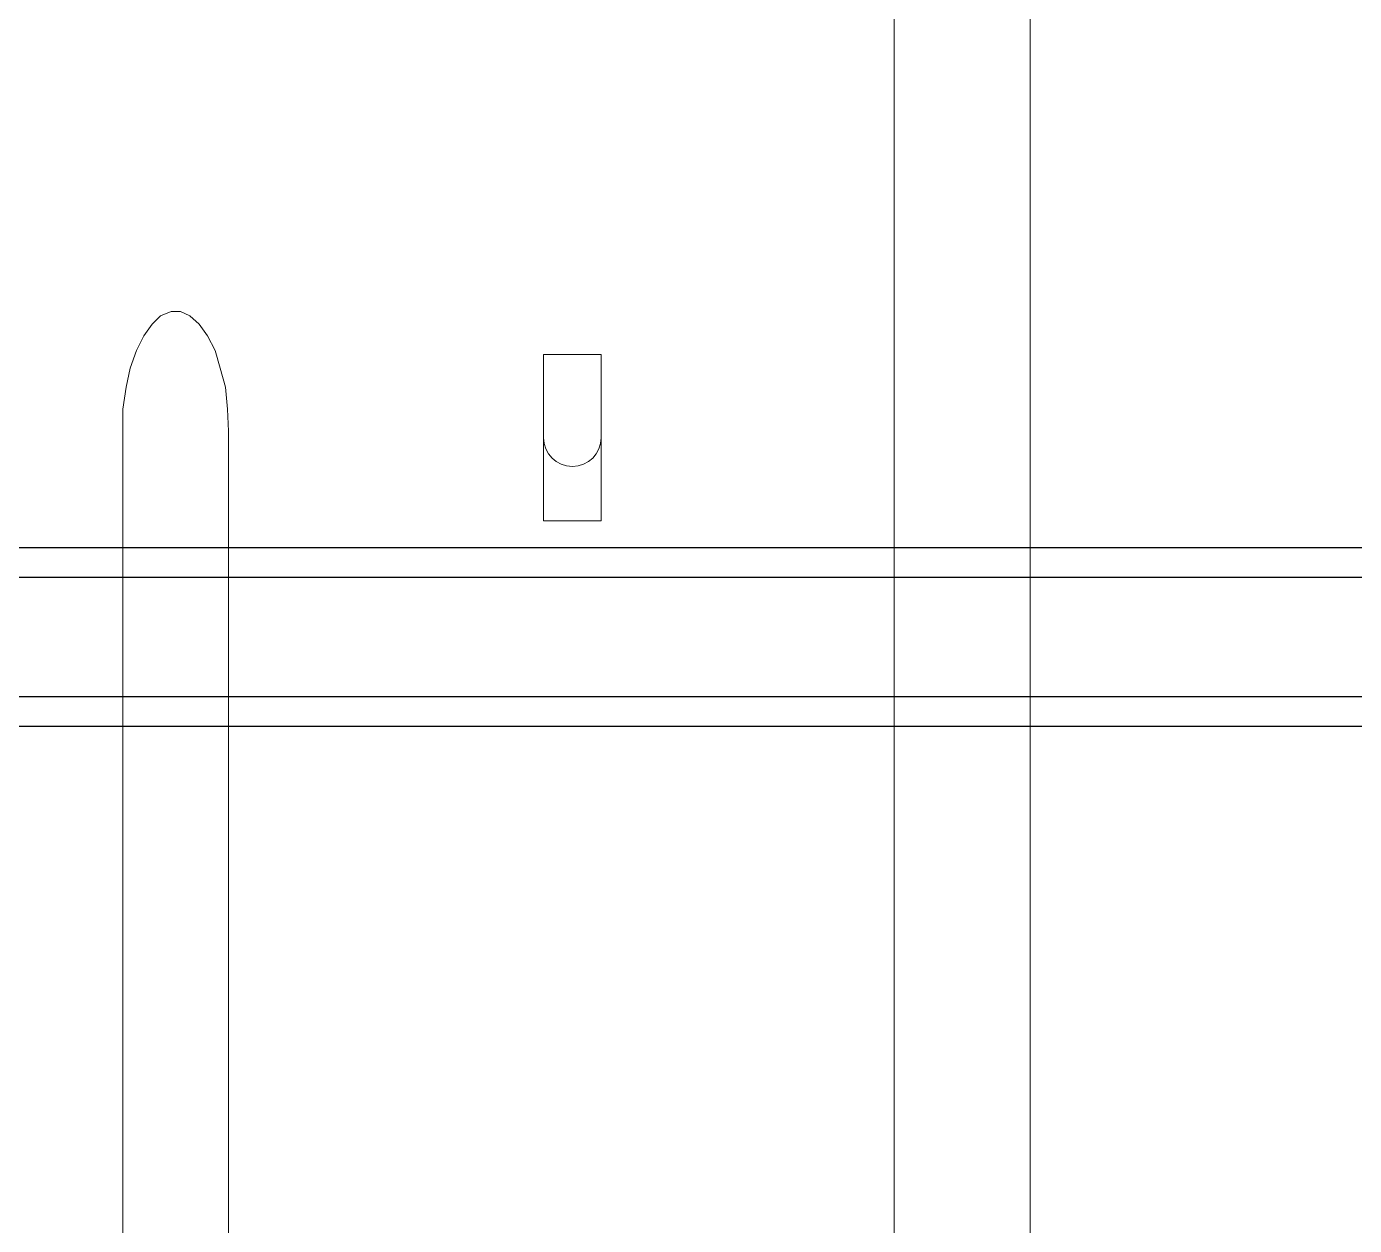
# Model space of a CAD drawing. Header units: millimetres. Extents: x 28 to 201, y 462 to 575.
# Drawn here: x 120.974 to 122.091, y 560.446 to 561.454 of the extents above; entities that cross this region are included whole.
import ezdxf

# ---------------------------------------------------------------- set-up
doc = ezdxf.new("R2010")
doc.units = ezdxf.units.MM
doc.layers.add('1- 3', color=3, linetype='Continuous')

# ---------------------------------------------------------------- blocks, each defined once
blk = doc.blocks.new('CTOBOM')
at = {"color": 0, "lineweight": 20}
for p, q in [((5.5016, -1.7434), (3.56, -1.7434)), ((5.5016, -1.8578), (3.56, -1.8578)), ((4.3398, -2.1043), (4.2694, -2.1043)), ((4.2694, -2.1043), (4.2694, -2.1527)), ((4.3398, -2.1043), (4.4093, -2.1043)), ((4.4093, -2.1043), (4.4093, -2.1527)), ((4.2694, -2.1527), (4.3398, -2.1527)), ((4.4093, -2.1527), (4.3398, -2.1527))]:
    blk.add_line(p, q, dxfattribs=at)
at = {"color": 0, "lineweight": 5}
for p, q in [((4.2967, -2.4202), (4.2809, -2.4246)), ((4.3152, -2.4185), (4.2967, -2.4202)), ((4.3337, -2.4176), (4.3152, -2.4185)), ((4.3337, -2.4176), (5.7383, -2.4176)), ((4.2659, -2.429), (4.2536, -2.4352)), ((4.2809, -2.4246), (4.2659, -2.429)), ((4.2439, -2.4422), (4.2368, -2.4501)), ((4.2536, -2.4352), (4.2439, -2.4422)), ((4.2368, -2.4501), (4.2333, -2.4581)), ((4.2333, -2.4581), (4.2333, -2.466)), ((4.2333, -2.466), (4.2368, -2.4748)), ((4.2368, -2.4748), (4.2439, -2.4818)), ((4.2439, -2.4818), (4.2536, -2.4889)), ((4.2536, -2.4889), (4.2659, -2.495)), ((4.2659, -2.495), (4.2809, -2.5003)), ((4.2809, -2.5003), (4.2967, -2.5038)), ((4.2967, -2.5038), (4.3152, -2.5065)), ((4.3152, -2.5065), (4.3337, -2.5065)), ((4.3337, -2.5065), (5.7383, -2.5065))]:
    blk.add_line(p, q, dxfattribs=at)
at = {"color": 0, "ltscale": 0.075}
for points in [[(4.4319, -1.4166), (4.4319, -4.3655), (4.7219, -4.3655), (4.7219, -4.2155), (4.5819, -4.2155), (4.5819, -3.2355), (6.3619, -3.2355), (6.3619, -4.2155), (6.2219, -4.2155), (6.2219, -4.3655), (6.6119, -4.3655), (6.6119, -4.2155), (6.5119, -4.2155), (6.5119, -3.0855), (4.5819, -3.0855), (4.5819, -1.4166)], [(4.4569, -1.4416), (4.4569, -4.3405), (4.6969, -4.3405), (4.6969, -4.2405), (4.5569, -4.2405), (4.5569, -3.2105), (6.3869, -3.2105), (6.3869, -4.2405), (6.2469, -4.2405), (6.2469, -4.3405), (6.5869, -4.3405), (6.5869, -4.2405), (6.4869, -4.2405), (6.4869, -3.1105), (4.5569, -3.1105), (4.5569, -1.4416)]]:
    blk.add_lwpolyline(points, dxfattribs=at)
at = {"color": 0, "lineweight": 20}
blk.add_open_spline([(4.3394, -2.1527), (4.3527, -2.1527), (4.3636, -2.1418), (4.3636, -2.1285), (4.3636, -2.1151), (4.3527, -2.1043), (4.3394, -2.1043)], degree=3, knots=[0, 0, 0, 0, 1, 1, 1, 2, 2, 2, 2], dxfattribs=at)

msp = doc.modelspace()

# ---------------------------------------------------------------- block references
at = {"layer": '1- 3', "rotation": 270}
msp.add_blockref('CTOBOM', (123.5614, 565.4474), dxfattribs=at)

doc.saveas('drawing.dxf')
